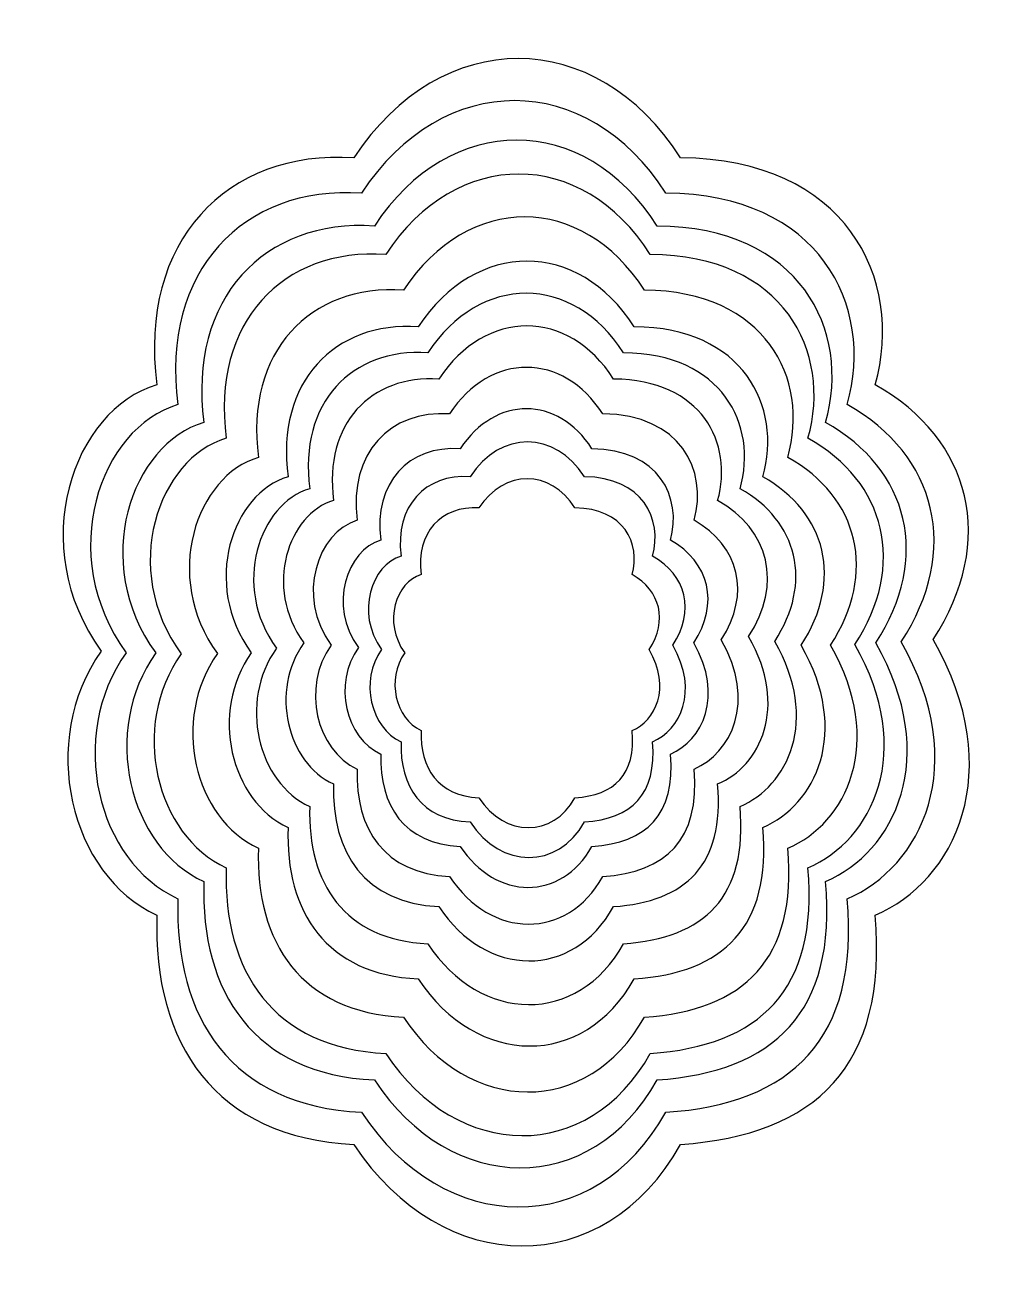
# Model space of a CAD drawing. Header units: centimetres. Extents: x -7.7 to 7.8, y -9.9 to 9.9.
import ezdxf

# ---------------------------------------------------------------- set-up
doc = ezdxf.new("R2010")
doc.units = ezdxf.units.CM
doc.header["$MEASUREMENT"] = 0
doc.layers.add('Layer 1', color=7, linetype='Continuous')

msp = doc.modelspace()

# ---------------------------------------------------------------- linework, layer by layer
at = {"layer": 'Layer 1', "color": 78, "lineweight": 30}
msp.add_open_spline([(-5.65392, 4.20971), (-5.94978, 6.46689), (-4.55263, 7.91511), (-2.55517, 7.7824), (-2.55517, 7.7824), (-1.1808, 9.87211), (1.25936, 9.86032), (2.58511, 7.7824), (2.58511, 7.7824), (5.17847, 7.76528), (6.12133, 5.88809), (5.64741, 4.20971), (5.64741, 4.20971), (7.16965, 3.35538), (7.5657, 1.74273), (6.55881, 0.19956), (6.55881, 0.19956), (7.75086, -1.8821), (6.89589, -3.61139), (5.64741, -4.13869), (5.64741, -4.13869), (5.85529, -6.51918), (4.70901, -7.60195), (2.58511, -7.74783), (2.58511, -7.74783), (1.38873, -9.89638), (-1.16488, -9.86026), (-2.55517, -7.74783), (-2.55517, -7.74783), (-4.73672, -7.64665), (-5.7204, -6.15932), (-5.65392, -4.13868), (-5.65392, -4.13868), (-7.02158, -3.51673), (-7.53354, -1.39167), (-6.52886, 0.01728), (-6.52886, 0.01728), (-7.72693, 1.66803), (-6.97516, 3.81957), (-5.65392, 4.20971)], degree=3, knots=[0, 0, 0, 0, 0.09090909, 0.09090909, 0.09090909, 0.09090909, 0.18181818, 0.18181818, 0.18181818, 0.18181818, 0.27272727, 0.27272727, 0.27272727, 0.27272727, 0.36363636, 0.36363636, 0.36363636, 0.36363636, 0.45454545, 0.45454545, 0.45454545, 0.45454545, 0.54545455, 0.54545455, 0.54545455, 0.54545455, 0.63636364, 0.63636364, 0.63636364, 0.63636364, 0.72727273, 0.72727273, 0.72727273, 0.72727273, 0.81818182, 0.81818182, 0.81818182, 0.81818182, 1, 1, 1, 1], dxfattribs=at)
at = {"layer": 'Layer 1', "color": 58, "lineweight": 30}
msp.add_open_spline([(-5.32223, 3.89817), (-5.59787, 6.00111), (-4.29619, 7.35035), (-2.43524, 7.22672), (-2.43524, 7.22672), (-1.15478, 9.17362), (1.11862, 9.16263), (2.35378, 7.22672), (2.35378, 7.22672), (4.76991, 7.21077), (5.64833, 5.46186), (5.2068, 3.89817), (5.2068, 3.89817), (6.62502, 3.10224), (6.994, 1.59979), (6.05593, 0.16207), (6.05593, 0.16207), (7.16651, -1.77734), (6.36997, -3.38844), (5.2068, -3.87971), (5.2068, -3.87971), (5.40047, -6.09753), (4.33252, -7.10631), (2.35378, -7.24221), (2.35378, -7.24221), (1.23915, -9.24394), (-1.13994, -9.21029), (-2.43524, -7.24221), (-2.43524, -7.24221), (-4.4677, -7.14796), (-5.38416, -5.76226), (-5.32223, -3.8797), (-5.32223, -3.8797), (-6.59642, -3.30027), (-7.07339, -1.32041), (-6.13738, -0.00775), (-6.13738, -0.00775), (-7.25357, 1.53018), (-6.55317, 3.53469), (-5.32223, 3.89817)], degree=3, knots=[0, 0, 0, 0, 0.09090909, 0.09090909, 0.09090909, 0.09090909, 0.18181818, 0.18181818, 0.18181818, 0.18181818, 0.27272727, 0.27272727, 0.27272727, 0.27272727, 0.36363636, 0.36363636, 0.36363636, 0.36363636, 0.45454545, 0.45454545, 0.45454545, 0.45454545, 0.54545455, 0.54545455, 0.54545455, 0.54545455, 0.63636364, 0.63636364, 0.63636364, 0.63636364, 0.72727273, 0.72727273, 0.72727273, 0.72727273, 0.81818182, 0.81818182, 0.81818182, 0.81818182, 1, 1, 1, 1], dxfattribs=at)
at = {"layer": 'Layer 1', "color": 66, "lineweight": 30}
msp.add_open_spline([(-4.91416, 3.61708), (-5.17024, 5.57082), (-3.96092, 6.82431), (-2.23202, 6.70946), (-2.23202, 6.70946), (-1.04242, 8.51822), (1.06969, 8.50802), (2.21721, 6.70946), (2.21721, 6.70946), (4.4619, 6.69463), (5.278, 5.06981), (4.8678, 3.61708), (4.8678, 3.61708), (6.1854, 2.87762), (6.52819, 1.48178), (5.65669, 0.14608), (5.65669, 0.14608), (6.68846, -1.65572), (5.94844, -3.15253), (4.8678, -3.60893), (4.8678, -3.60893), (5.04773, -5.6694), (4.05555, -6.6066), (2.21721, -6.73285), (2.21721, -6.73285), (1.18166, -8.59256), (-1.02864, -8.56129), (-2.23202, -6.73285), (-2.23202, -6.73285), (-4.12028, -6.64529), (-4.9717, -5.35792), (-4.91416, -3.60893), (-4.91416, -3.60893), (-6.09795, -3.07061), (-6.54109, -1.23123), (-5.67148, -0.0117), (-5.67148, -0.0117), (-6.70847, 1.41711), (-6.05776, 3.2794), (-4.91416, 3.61708)], degree=3, knots=[0, 0, 0, 0, 0.09090909, 0.09090909, 0.09090909, 0.09090909, 0.18181818, 0.18181818, 0.18181818, 0.18181818, 0.27272727, 0.27272727, 0.27272727, 0.27272727, 0.36363636, 0.36363636, 0.36363636, 0.36363636, 0.45454545, 0.45454545, 0.45454545, 0.45454545, 0.54545455, 0.54545455, 0.54545455, 0.54545455, 0.63636364, 0.63636364, 0.63636364, 0.63636364, 0.72727273, 0.72727273, 0.72727273, 0.72727273, 0.81818182, 0.81818182, 0.81818182, 0.81818182, 1, 1, 1, 1], dxfattribs=at)
at = {"layer": 'Layer 1', "color": 54, "lineweight": 30}
msp.add_open_spline([(-4.56286, 3.36865), (-4.80245, 5.19671), (-3.67094, 6.36955), (-2.05325, 6.26209), (-2.05325, 6.26209), (-0.94019, 7.95449), (1.03605, 7.94494), (2.10975, 6.26209), (2.10975, 6.26209), (4.21004, 6.24822), (4.97364, 4.72793), (4.58982, 3.36865), (4.58982, 3.36865), (5.82265, 2.67676), (6.14339, 1.37072), (5.32797, 0.12094), (5.32797, 0.12094), (6.29336, -1.56495), (5.60094, -2.96546), (4.58982, -3.3925), (4.58982, -3.3925), (4.75818, -5.32042), (3.82983, -6.19733), (2.10975, -6.31546), (2.10975, -6.31546), (1.14082, -8.05554), (-0.92728, -8.02628), (-2.05325, -6.31546), (-2.05325, -6.31546), (-3.82005, -6.23352), (-4.6167, -5.02898), (-4.56286, -3.3925), (-4.56286, -3.3925), (-5.67051, -2.8888), (-6.08513, -1.16775), (-5.27146, -0.02669), (-5.27146, -0.02669), (-6.24173, 1.31021), (-5.6329, 3.05268), (-4.56286, 3.36865)], degree=3, knots=[0, 0, 0, 0, 0.09090909, 0.09090909, 0.09090909, 0.09090909, 0.18181818, 0.18181818, 0.18181818, 0.18181818, 0.27272727, 0.27272727, 0.27272727, 0.27272727, 0.36363636, 0.36363636, 0.36363636, 0.36363636, 0.45454545, 0.45454545, 0.45454545, 0.45454545, 0.54545455, 0.54545455, 0.54545455, 0.54545455, 0.63636364, 0.63636364, 0.63636364, 0.63636364, 0.72727273, 0.72727273, 0.72727273, 0.72727273, 0.81818182, 0.81818182, 0.81818182, 0.81818182, 1, 1, 1, 1], dxfattribs=at)
at = {"layer": 'Layer 1', "color": 52, "lineweight": 30}
msp.add_open_spline([(-4.05601, 3.06713), (-4.27403, 4.73052), (-3.24444, 5.7977), (-1.77248, 5.69992), (-1.77248, 5.69992), (-0.75968, 7.23989), (1.03855, 7.2312), (2.01552, 5.69992), (2.01552, 5.69992), (3.92663, 5.6873), (4.62143, 4.30396), (4.27218, 3.06713), (4.27218, 3.06713), (5.39397, 2.43757), (5.68581, 1.24917), (4.94385, 0.11196), (4.94385, 0.11196), (5.82228, -1.42205), (5.19222, -2.69641), (4.27218, -3.08498), (4.27218, -3.08498), (4.42539, -4.83923), (3.58066, -5.63716), (2.01552, -5.74465), (2.01552, -5.74465), (1.13387, -7.32798), (-0.74794, -7.30135), (-1.77248, -5.74465), (-1.77248, -5.74465), (-3.38012, -5.6701), (-4.105, -4.57407), (-4.05601, -3.08498), (-4.05601, -3.08498), (-5.06389, -2.62666), (-5.44117, -1.06064), (-4.70077, -0.02236), (-4.70077, -0.02236), (-5.58366, 1.19412), (-5.02966, 2.77963), (-4.05601, 3.06713)], degree=3, knots=[0, 0, 0, 0, 0.09090909, 0.09090909, 0.09090909, 0.09090909, 0.18181818, 0.18181818, 0.18181818, 0.18181818, 0.27272727, 0.27272727, 0.27272727, 0.27272727, 0.36363636, 0.36363636, 0.36363636, 0.36363636, 0.45454545, 0.45454545, 0.45454545, 0.45454545, 0.54545455, 0.54545455, 0.54545455, 0.54545455, 0.63636364, 0.63636364, 0.63636364, 0.63636364, 0.72727273, 0.72727273, 0.72727273, 0.72727273, 0.81818182, 0.81818182, 0.81818182, 0.81818182, 1, 1, 1, 1], dxfattribs=at)
at = {"layer": 'Layer 1', "color": 60, "lineweight": 30}
for points in [[(-3.59024, 2.7615), (-3.78579, 4.25351), (-2.86229, 5.21072), (-1.54199, 5.12301), (-1.54199, 5.12301), (-0.63356, 6.5043), (0.97938, 6.49652), (1.85568, 5.12301), (1.85568, 5.12301), (3.56989, 5.11169), (4.19308, 3.87089), (3.87984, 2.7615), (3.87984, 2.7615), (4.88603, 2.19681), (5.14779, 1.13086), (4.4823, 0.11083), (4.4823, 0.11083), (5.27022, -1.2651), (4.70506, -2.40816), (3.87984, -2.7567), (3.87984, -2.7567), (4.01725, -4.3302), (3.25958, -5.04591), (1.85568, -5.14232), (1.85568, -5.14232), (1.06489, -6.56253), (-0.62302, -6.53862), (-1.54199, -5.14232), (-1.54199, -5.14232), (-2.984, -5.07547), (-3.6342, -4.09236), (-3.59024, -2.7567), (-3.59024, -2.7567), (-4.49427, -2.34561), (-4.83267, -0.94095), (-4.16857, -0.00965), (-4.16857, -0.00965), (-4.96049, 1.08149), (-4.46358, 2.50362), (-3.59024, 2.7615)], [(-3.24861, 2.57366), (-3.42584, 3.92588), (-2.58887, 4.79338), (-1.3923, 4.7139), (-1.3923, 4.7139), (-0.56898, 5.96576), (0.89281, 5.9587), (1.68701, 4.7139), (1.68701, 4.7139), (3.24059, 4.70365), (3.80538, 3.5791), (3.52148, 2.57366), (3.52148, 2.57366), (4.4334, 2.06188), (4.67063, 1.09582), (4.0675, 0.17137), (4.0675, 0.17137), (4.7816, -1.07564), (4.26938, -2.11159), (3.52148, -2.42746), (3.52148, -2.42746), (3.64603, -3.85353), (2.95935, -4.50217), (1.68701, -4.58955), (1.68701, -4.58955), (0.9703, -5.87667), (-0.55943, -5.85501), (-1.3923, -4.58955), (-1.3923, -4.58955), (-2.69919, -4.52896), (-3.28847, -3.63796), (-3.24861, -2.42746), (-3.24861, -2.42746), (-4.06794, -2.05489), (-4.37463, -0.78185), (-3.77275, 0.06218), (-3.77275, 0.06218), (-4.49047, 1.05108), (-4.04012, 2.33995), (-3.24861, 2.57366)]]:
    msp.add_open_spline(points, degree=3, knots=[0, 0, 0, 0, 0.09090909, 0.09090909, 0.09090909, 0.09090909, 0.18181818, 0.18181818, 0.18181818, 0.18181818, 0.27272727, 0.27272727, 0.27272727, 0.27272727, 0.36363636, 0.36363636, 0.36363636, 0.36363636, 0.45454545, 0.45454545, 0.45454545, 0.45454545, 0.54545455, 0.54545455, 0.54545455, 0.54545455, 0.63636364, 0.63636364, 0.63636364, 0.63636364, 0.72727273, 0.72727273, 0.72727273, 0.72727273, 0.81818182, 0.81818182, 0.81818182, 0.81818182, 1, 1, 1, 1], dxfattribs=at)
at = {"layer": 'Layer 1', "color": 61, "lineweight": 30}
for points, knots in [([(-2.87422, 2.38983), (-3.03244, 3.59686), (-2.28533, 4.37122), (-1.21722, 4.30028), (-1.21722, 4.30028), (-0.48229, 5.41773), (0.82254, 5.41143), (1.53147, 4.30028), (1.53147, 4.30028), (2.91826, 4.29113), (3.4224, 3.28732), (3.16899, 2.38983), (3.16899, 2.38983), (3.983, 1.93299), (4.19474, 1.07066), (3.65639, 0.24546), (3.65639, 0.24546), (4.29382, -0.86767), (3.83659, -1.7924), (3.16899, -2.07434), (3.16899, -2.07434), (3.28016, -3.3473), (2.66722, -3.92631), (1.53147, -4.00431), (1.53147, -4.00431), (0.89172, -5.15324), (-0.47378, -5.1339), (-1.21722, -4.00431), (-1.21722, -4.00431), (-2.38379, -3.95022), (-2.90982, -3.15488), (-2.87422, -2.07434), (-2.87422, -2.07434), (-3.6056, -1.74178), (-3.87936, -0.60543), (-3.3421, 0.14799), (-3.3421, 0.14799), (-3.98276, 1.03071), (-3.58075, 2.1812), (-2.87422, 2.38983)], [0, 0, 0, 0, 0.09090909, 0.09090909, 0.09090909, 0.09090909, 0.18181818, 0.18181818, 0.18181818, 0.18181818, 0.27272727, 0.27272727, 0.27272727, 0.27272727, 0.36363636, 0.36363636, 0.36363636, 0.36363636, 0.45454545, 0.45454545, 0.45454545, 0.45454545, 0.54545455, 0.54545455, 0.54545455, 0.54545455, 0.63636364, 0.63636364, 0.63636364, 0.63636364, 0.72727273, 0.72727273, 0.72727273, 0.72727273, 0.81818182, 0.81818182, 0.81818182, 0.81818182, 1, 1, 1, 1]), ([(-2.50215, 2.07633), (-2.64089, 3.13482), (-1.98572, 3.81388), (-1.04906, 3.75168), (-1.04906, 3.75168), (-0.40459, 4.7316), (0.73968, 4.72608), (1.36136, 3.75168), (1.36136, 3.75168), (2.57749, 3.74365), (3.01959, 2.86337), (2.79736, 2.07633), (2.79736, 2.07633), (3.5112, 1.67572), (3.69688, 0.9195), (3.22478, 0.19587), (3.22478, 0.19587), (3.78376, -0.78028), (3.38281, -1.59121), (2.79736, -1.83845), (2.79736, -1.83845), (2.89486, -2.95476), (2.35734, -3.46251), (1.36136, -3.5309), (1.36136, -3.5309), (0.80034, -4.53845), (-0.39711, -4.52148), (-1.04906, -3.5309), (-1.04906, -3.5309), (-2.07207, -3.48346), (-2.53336, -2.78601), (-2.50215, -1.83845), (-2.50215, -1.83845), (-3.14352, -1.54682), (-3.38359, -0.55031), (-2.91244, 0.1104), (-2.91244, 0.1104), (-3.47425, 0.88448), (-3.12172, 1.89339), (-2.50215, 2.07634), (-2.50215, 2.07634), (-2.50215, 2.07634), (-2.50215, 2.07633), (-2.50215, 2.07633)], [0, 0, 0, 0, 0.08333333, 0.08333333, 0.08333333, 0.08333333, 0.16666667, 0.16666667, 0.16666667, 0.16666667, 0.25, 0.25, 0.25, 0.25, 0.33333333, 0.33333333, 0.33333333, 0.33333333, 0.41666667, 0.41666667, 0.41666667, 0.41666667, 0.5, 0.5, 0.5, 0.5, 0.58333333, 0.58333333, 0.58333333, 0.58333333, 0.66666667, 0.66666667, 0.66666667, 0.66666667, 0.75, 0.75, 0.75, 0.75, 0.83333333, 0.83333333, 0.83333333, 0.83333333, 1, 1, 1, 1])]:
    msp.add_open_spline(points, degree=3, knots=knots, dxfattribs=at)
at = {"layer": 'Layer 1', "color": 7, "lineweight": 30}
msp.add_open_spline([(-2.13007, 1.76284), (-2.24935, 2.67279), (-1.68613, 3.25656), (-0.8809, 3.20307), (-0.8809, 3.20307), (-0.32687, 4.04547), (0.65682, 4.04074), (1.19126, 3.20307), (1.19126, 3.20307), (2.23672, 3.19617), (2.61678, 2.43943), (2.42574, 1.76284), (2.42574, 1.76284), (3.03941, 1.41845), (3.19904, 0.76834), (2.79317, 0.14626), (2.79317, 0.14626), (3.27371, -0.69291), (2.92903, -1.39003), (2.42574, -1.60258), (2.42574, -1.60258), (2.50955, -2.56223), (2.04746, -2.99872), (1.19126, -3.05752), (1.19126, -3.05752), (0.70896, -3.92368), (-0.32044, -3.9091), (-0.8809, -3.05752), (-0.8809, -3.05752), (-1.76034, -3.01674), (-2.15691, -2.41716), (-2.13007, -1.60258), (-2.13007, -1.60258), (-2.68145, -1.35187), (-2.88782, -0.49521), (-2.48279, 0.07278), (-2.48279, 0.07278), (-2.96575, 0.73823), (-2.66269, 1.60556), (-2.13007, 1.76284)], degree=3, knots=[0, 0, 0, 0, 0.09090909, 0.09090909, 0.09090909, 0.09090909, 0.18181818, 0.18181818, 0.18181818, 0.18181818, 0.27272727, 0.27272727, 0.27272727, 0.27272727, 0.36363636, 0.36363636, 0.36363636, 0.36363636, 0.45454545, 0.45454545, 0.45454545, 0.45454545, 0.54545455, 0.54545455, 0.54545455, 0.54545455, 0.63636364, 0.63636364, 0.63636364, 0.63636364, 0.72727273, 0.72727273, 0.72727273, 0.72727273, 0.81818182, 0.81818182, 0.81818182, 0.81818182, 1, 1, 1, 1], dxfattribs=at)
at = {"layer": 'Layer 1', "color": 254, "lineweight": 30}
for points, knots in [([(-1.81133, 1.51244), (-1.91488, 2.30241), (-1.42591, 2.80921), (-0.72686, 2.76278), (-0.72686, 2.76278), (-0.24587, 3.49411), (0.6081, 3.49), (1.07209, 2.76278), (1.07209, 2.76278), (1.9797, 2.75679), (2.30966, 2.09983), (2.1438, 1.51244), (2.1438, 1.51244), (2.67655, 1.21346), (2.81514, 0.64906), (2.46279, 0.10901), (2.46279, 0.10901), (2.87997, -0.61951), (2.58073, -1.22471), (2.1438, -1.40925), (2.1438, -1.40925), (2.21657, -2.24237), (1.8154, -2.62131), (1.07209, -2.67235), (1.07209, -2.67235), (0.65338, -3.42431), (-0.2403, -3.41165), (-0.72686, -2.67235), (-0.72686, -2.67235), (-1.49035, -2.63695), (-1.83463, -2.11643), (-1.81133, -1.40925), (-1.81133, -1.40925), (-2.29001, -1.1916), (-2.46917, -0.44788), (-2.11754, 0.04521), (-2.11754, 0.04521), (-2.53683, 0.62292), (-2.27372, 1.3759), (-1.81133, 1.51244)], [0, 0, 0, 0, 0.09090909, 0.09090909, 0.09090909, 0.09090909, 0.18181818, 0.18181818, 0.18181818, 0.18181818, 0.27272727, 0.27272727, 0.27272727, 0.27272727, 0.36363636, 0.36363636, 0.36363636, 0.36363636, 0.45454545, 0.45454545, 0.45454545, 0.45454545, 0.54545455, 0.54545455, 0.54545455, 0.54545455, 0.63636364, 0.63636364, 0.63636364, 0.63636364, 0.72727273, 0.72727273, 0.72727273, 0.72727273, 0.81818182, 0.81818182, 0.81818182, 0.81818182, 1, 1, 1, 1]), ([(-1.49719, 1.22146), (-1.58412, 1.88473), (-1.17358, 2.31025), (-0.58665, 2.27126), (-0.58665, 2.27126), (-0.18279, 2.8853), (0.53422, 2.88185), (0.92378, 2.27126), (0.92378, 2.27126), (1.68582, 2.26624), (1.96287, 1.71464), (1.82361, 1.22146), (1.82361, 1.22146), (2.27092, 0.97042), (2.38728, 0.49655), (2.09144, 0.04311), (2.09144, 0.04311), (2.44171, -0.56856), (2.19047, -1.0767), (1.82361, -1.23164), (1.82361, -1.23164), (1.88472, -1.93114), (1.54789, -2.24931), (0.92378, -2.29217), (0.92378, -2.29217), (0.57222, -2.92352), (-0.17812, -2.9129), (-0.58665, -2.29217), (-0.58665, -2.29217), (-1.22769, -2.26245), (-1.51675, -1.8254), (-1.49719, -1.23164), (-1.49719, -1.23164), (-1.8991, -1.0489), (-2.04952, -0.42446), (-1.75429, -0.01044), (-1.75429, -0.01044), (-2.10634, 0.4746), (-1.88542, 1.10683), (-1.49719, 1.22147), (-1.49719, 1.22147), (-1.49719, 1.22147), (-1.49719, 1.22146), (-1.49719, 1.22146)], [0, 0, 0, 0, 0.08333333, 0.08333333, 0.08333333, 0.08333333, 0.16666667, 0.16666667, 0.16666667, 0.16666667, 0.25, 0.25, 0.25, 0.25, 0.33333333, 0.33333333, 0.33333333, 0.33333333, 0.41666667, 0.41666667, 0.41666667, 0.41666667, 0.5, 0.5, 0.5, 0.5, 0.58333333, 0.58333333, 0.58333333, 0.58333333, 0.66666667, 0.66666667, 0.66666667, 0.66666667, 0.75, 0.75, 0.75, 0.75, 0.83333333, 0.83333333, 0.83333333, 0.83333333, 1, 1, 1, 1])]:
    msp.add_open_spline(points, degree=3, knots=knots, dxfattribs=at)

doc.saveas('drawing.dxf')
